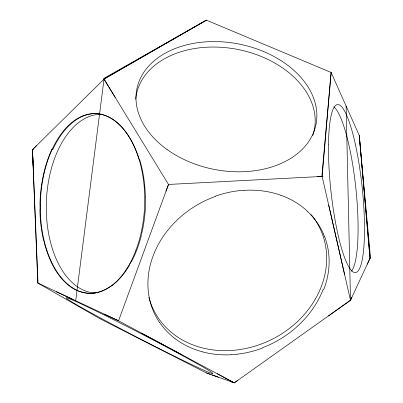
<?xml version="1.0" encoding="UTF-8"?>
<svg xmlns="http://www.w3.org/2000/svg" width="403" height="403" viewBox="0 0 403 403"><rect width="100%" height="100%" fill="white"/><g stroke="black" fill="none" stroke-linecap="round" stroke-linejoin="round"><path stroke-width="0.6" d="M40.053 204.155L40.038 210.175M75.704 300.754L104.029 79.139L206.401 20.15L331.12 72.469L359.269 135.494L370.533 258.132L369.42 258.711M43.106 176.846L43.892 173.275M166.011 191.218L168.494 184.448L103.667 78.55L206.401 20.15L104.523 78.656L32.467 149.699L37.796 283.017L100.342 318.909L206.427 372.931L234.254 382.85L350.499 300.255L351.89 297.258M323.624 289.057L323.503 289.379M51.735 149.861L52.188 148.883M367.279 264.202L369.954 258.424L359.269 135.494L370.065 258.207L350.499 300.255L328.49 315.887M131.333 261.446L129.575 264.65M33.127 166.066L32.467 149.699L36.502 145.72M112.079 285.359L110.563 286.457M217.207 373.707L234.254 382.85L237.846 380.296M38.008 283.143L32.467 149.699L33.479 149.337M231.312 354.7L231.649 354.685A93.34 79.245 -28 0 0 236.868 354.252M323.045 176.393L168.494 184.448L118.547 320.793L234.254 382.85M317.488 176.68L322.128 176.438L331.12 72.469L321.942 175.612L350.499 300.255L346.122 106.06M97.304 113.671L98.236 113.772A89.884 52.44 -89 0 1 139.579 160.631M202.382 351.814L198.825 350.786A93.35 79.154 -27.8 0 1 175.859 339.235L174.947 338.55M79.94 291.586L82.217 292.281A89.889 52.45 -87.3 0 0 110.543 286.347M211.822 374.855L218.411 377.203M231.262 381.782L233.246 382.492M210.245 374.296L206.427 372.926M56.329 291.707L73.275 299.63M104.584 314.269L118.547 320.793L37.796 283.017M141.483 333.1L181.97 354.806M307.806 211.661L310.28 214.129M104.034 79.139L115.233 97.445M323.377 233.906L324.375 236.365M139.896 160.339L140.899 163.86M328.697 205.072L344.666 274.806M43.428 239.155L43.801 240.752A89.899 52.561 -87.6 0 0 51.196 262.005M32.467 149.699L32.986 162.016M145.402 196.866L145.418 197.772M280.8 195.223A93.219 78.615 -25.7 0 1 307.832 211.64M310.26 214.149A93.284 78.555 -25.5 0 1 323.413 233.891M324.486 236.319A93.415 78.686 -26.7 0 1 323.936 289.117M323.171 289.314A93.431 78.414 -28.4 0 1 262.288 347.829M262.378 348.111A93.34 79.23 -28 0 1 236.868 354.227M231.262 354.736A93.35 79.215 -28 0 1 202.371 351.844M174.947 338.55A93.345 79.154 -27.9 0 1 159.442 322.188M159.366 322.234A93.395 79.184 -27.9 0 1 215.786 196.276M215.716 196.044A93.41 79.658 -26.8 0 1 243.926 190.276M243.926 190.342A93.35 79.184 -26.5 0 1 257.648 190.423A93.289 78.907 -26.2 0 1 280.785 195.248M311.267 214.789A92.635 78.817 -26.6 0 1 272.504 339.084A92.635 78.817 -26.6 0 1 148.888 297.298M140.859 163.89A89.975 53.619 -87.8 0 1 145.352 196.871M145.589 197.974A89.955 53.579 -87.8 0 1 141.584 234.012M141.559 234.627A89.924 53.171 -87.7 0 1 131.484 261.678M129.68 264.831A89.874 52.602 -87.4 0 1 112.105 285.485M79.935 291.626A89.914 52.521 -87.6 0 1 51.131 262.096M43.323 239.231A89.919 52.526 -87.6 0 1 39.917 210.19M39.957 204.16A89.95 52.173 -87.7 0 1 43.025 176.801M43.806 173.219A89.98 51.856 -87.7 0 1 51.675 149.78M52.753 149.639A89.899 51.796 -87.6 0 1 97.299 113.696M95.315 292.986A89.38 52.319 -87.9 0 1 46.405 200.941A89.38 52.319 -87.9 0 1 102.836 114.397M135.72 99.274A90.68 63.82 11.1 0 1 238.596 49.614A90.68 63.82 11.1 0 1 312.758 135.463M333.82 106.83A84.237 16.327 83.9 0 1 355.794 187.738A84.237 16.327 83.9 0 1 351.471 271.254M101.002 318.264A82.534 2.514 27.3 0 0 212.799 373.571A82.534 2.514 27.3 0 0 104.634 315.237A82.534 2.514 27.3 0 0 101.002 318.264M135.74 250.742A89.919 52.158 -87.9 0 0 96.317 113.611A89.919 52.158 -87.9 0 0 45.524 245.991A89.919 52.158 -87.9 0 0 135.74 250.742M166.923 149.427A91.31 63.896 11.1 0 0 315.151 127.927A91.31 63.896 11.1 0 0 197.178 42.778A91.31 63.896 11.1 0 0 166.923 149.427M328.485 144.35A84.479 15.722 83.9 0 0 354.751 272.564A84.479 15.722 83.9 0 0 356.328 148.878A84.479 15.722 83.9 0 0 328.485 144.35"/></g></svg>
